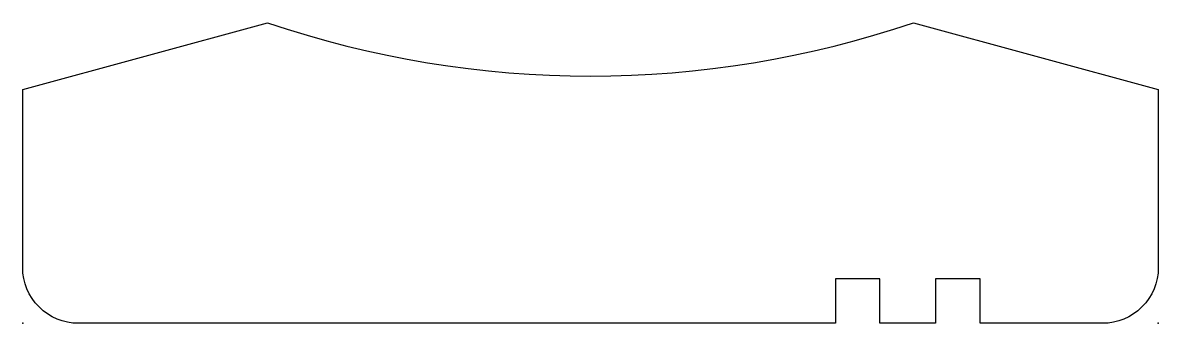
# Model space of a CAD drawing. Header units: millimetres. Extents: x -102 to 0, y 0 to 27.
import ezdxf

# ---------------------------------------------------------------- set-up
doc = ezdxf.new("R2010")
doc.units = ezdxf.units.MM
doc.layers.get('0').update_dxf_attribs({"linetype": 'CONTINUOUS'})

msp = doc.modelspace()

# ---------------------------------------------------------------- linework, layer by layer
for p, q in [((-20, 0), (-25, 0)), ((-20, 0), (-20.19, 0)), ((-5, 0), (-16, 0))]:
    msp.add_line(p, q)
msp.add_lwpolyline([(-102, 5), (-102, 21), (-80, 27, 0.165525), (-22, 27), (0, 21), (0, 5, -0.414214), (-5, 0), (-16, 0), (-16, 4), (-20, 4), (-20, 0), (-25, 0), (-25, 4), (-29, 4), (-29, 0), (-97, 0, -0.414214)], format="xyb", close=True)
for p in [(-102, 0), (0, 0), (0, 0)]:
    msp.add_point(p)

doc.saveas('drawing.dxf')
